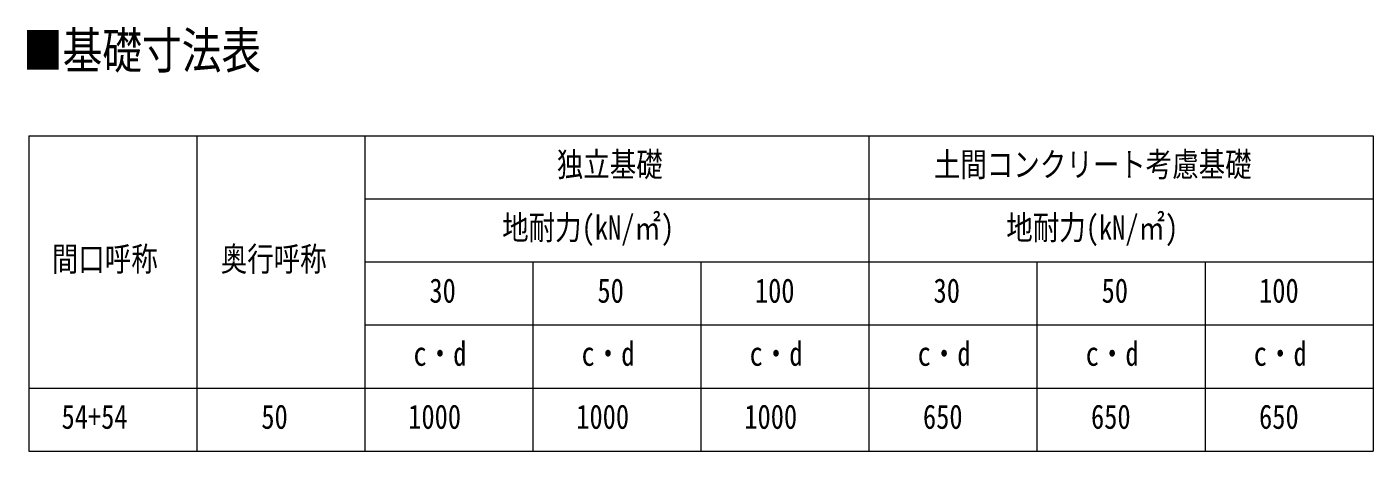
# Model space of a CAD drawing. Units: millimetres, scale not verified. Extents: x -14718 to 14718, y -10396 to 10396.
# Drawn here: x 1626 to 8035, y -2671 to -653 of the extents above; entities that cross this region are included whole.
import ezdxf
from ezdxf.enums import TextEntityAlignment as Align

# ---------------------------------------------------------------- set-up
doc = ezdxf.new("R2010")
doc.units = ezdxf.units.MM
doc.header["$LTSCALE"] = 50
doc.layers.add('0-1_TABLE1', color=7, linetype='Continuous', lineweight=18)
doc.layers.add('0-2_USER1', color=3, linetype='Continuous')
doc.styles.add('ＭＳ ゴシック', font='')
doc.styles.get('ＭＳ ゴシック').set_extended_font_data('MS Gothic')

msp = doc.modelspace()

# ---------------------------------------------------------------- linework, layer by layer
at = {"layer": '0-1_TABLE1'}
for p, q in [((1634.57, -1170.85), (8034.57, -1170.85)), ((2434.57, -1170.85), (2434.57, -2670.85)), ((3234.57, -1170.85), (3234.57, -2670.85)), ((3234.57, -1470.85), (8034.57, -1470.85)), ((3234.57, -1770.85), (8034.57, -1770.85)), ((4034.57, -1770.85), (4034.57, -2670.85)), ((4834.57, -1770.85), (4834.57, -2670.85)), ((3234.57, -2070.85), (8034.57, -2070.85)), ((1634.57, -2670.85), (8034.57, -2670.85))]:
    msp.add_line(p, q, dxfattribs=at)
for points in [[(1634.57, -1170.85), (1634.57, -2370.85), (1634.57, -2670.85)], [(5634.57, -1170.85), (5634.57, -2370.85), (5634.57, -2670.85)], [(8034.57, -1170.85), (8034.57, -1770.85), (8034.57, -2370.85), (8034.57, -2670.85)], [(6434.57, -1770.85), (6434.57, -2370.85), (6434.57, -2670.85)], [(7234.57, -1770.85), (7234.57, -2370.85), (7234.57, -2670.85)], [(1634.57, -2370.85), (2434.57, -2370.85), (8034.57, -2370.85)]]:
    msp.add_lwpolyline(points, dxfattribs=at)

# ---------------------------------------------------------------- texts
at = {"layer": '0-1_TABLE1', "style": 'ＭＳ ゴシック', "width": 0.8}
for s, p in [('独立基礎', (4148.97, -1399.6)), ('土間コンクリート考慮基礎', (5944.17, -1399.6)), ('地耐力(kN/㎡)', (3888.57, -1699.6)), ('地耐力(kN/㎡)', (6288.57, -1699.6)), ('間口呼称', (1744.77, -1849.6)), ('奥行呼称', (2548.97, -1849.6)), ('30', (3542.17, -1999.6)), ('50', (4342.17, -1999.6)), ('100', (5091.77, -1999.6)), ('30', (5942.17, -1999.6)), ('50', (6742.17, -1999.6)), ('100', (7491.77, -1999.6)), ('c・d', (3466.57, -2299.6)), ('c・d', (4266.57, -2299.6)), ('c・d', (5066.57, -2299.6)), ('c・d', (5866.57, -2299.6)), ('c・d', (6666.57, -2299.6)), ('c・d', (7466.57, -2299.6)), ('54+54', (1790.97, -2599.6)), ('50', (2742.17, -2599.6)), ('1000', (3441.37, -2599.6)), ('1000', (4241.37, -2599.6)), ('1000', (5041.37, -2599.6)), ('650', (5891.77, -2599.6)), ('650', (6691.77, -2599.6)), ('650', (7491.77, -2599.6))]:
    msp.add_text(s, height=115.5, dxfattribs=at).set_placement(p, align=Align.BOTTOM_LEFT)
at = {"layer": '0-2_USER1', "style": 'ＭＳ ゴシック', "width": 0.8}
msp.add_text('■基礎寸法表', height=173.2, dxfattribs=at).set_placement((1607.29, -903.1), align=Align.BOTTOM_LEFT)

doc.saveas('drawing.dxf')
